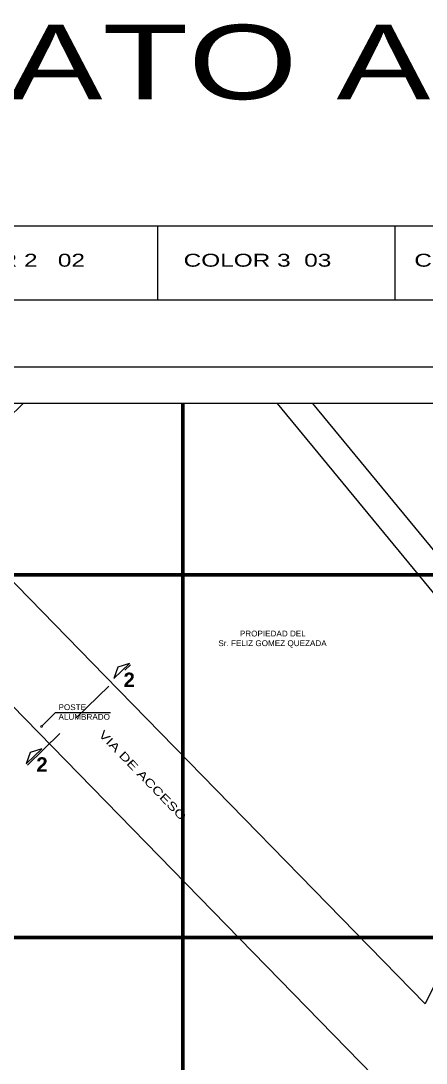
# Model space of a CAD drawing. Header units: millimetres. Extents: x 365981 to 366278, y 8906919 to 8907176.
# Drawn here: x 366077.7 to 366133.5, y 8907032.7 to 8907176.4 of the extents above; entities that cross this region are included whole.
import ezdxf
from ezdxf.enums import TextEntityAlignment as Align

# ---------------------------------------------------------------- set-up
doc = ezdxf.new("R2010")
doc.units = ezdxf.units.MM
doc.linetypes.add('HIDDEN', pattern=[0.375, 0.25, -0.125])
for name, color, linetype, lineweight in [('005', 8, 'Continuous', 80), ('02', 2, 'Continuous', 20), ('muro02', 3, 'Continuous', 18)]:
    doc.layers.add(name, color=color, linetype=linetype, lineweight=lineweight)
for name, color, linetype in [('01', 1, 'Continuous'), ('02 texto', 2, 'Continuous'), ('03', 3, 'Continuous'), ('04', 4, 'Continuous'), ('AMBIENTES', 3, 'Continuous'), ('VERTICES', 3, 'Continuous')]:
    doc.layers.add(name, color=color, linetype=linetype)
doc.styles.add('ROMANS', font='arial.ttf', dxfattribs={"height": 0.2})
doc.styles.add('TITLEINFO', font='arial.ttf', dxfattribs={"height": 0.2})
doc.styles.add('VERTICES', font='sanssb__.ttf')
doc.dimstyles.new('PARAPLANTA100', dxfattribs={"dimscale": 0.1, "dimtxt": 1.25, "dimasz": 1, "dimexe": 1, "dimexo": 1.5, "dimtad": 1, "dimzin": 4, "dimdsep": 46, "dimtxsty": 'ROMANS', "dimblk": 'ARCHTICK', "dimcen": 2.5, "dimdle": 1, "dimclrt": 2, "dimadec": 0, "dimazin": 0, "dimtfac": 1, "dimtmove": 2, "dimatfit": 3, "dimldrblk": 'ARCHTICK', "dimfxl": 0, "dimtolj": 1, "dimtzin": 0, "dimarcsym": 0})

# ---------------------------------------------------------------- blocks, each defined once
blk = doc.blocks.new('_ArchTick')
at = {"color": 0, "linetype": 'ByBlock', "const_width": 0.15}
blk.add_lwpolyline([(-0.5, -0.5), (0.5, 0.5)], dxfattribs=at)

msp = doc.modelspace()

# ---------------------------------------------------------------- linework, layer by layer
for p, q in [((366096.578, 8907137.9), (366096.578, 8907148.055)), ((366129.215, 8907137.9), (366129.215, 8907148.055))]:
    msp.add_line(p, q)
msp.add_lwpolyline([(366002.76, 8907137.9), (366253.395, 8907137.9), (366253.395, 8907148.055), (366002.76, 8907148.055)], close=True)
at = {"color": 2}
msp.add_lwpolyline([(366277.527, 8907128.622), (365980.527, 8907128.622), (365980.527, 8906918.622), (366277.527, 8906918.622)], close=True, dxfattribs=at)
at = {"color": 5}
msp.add_lwpolyline([(366272.527, 8907123.622), (365985.527, 8907123.622), (365985.527, 8906923.622), (366272.527, 8906923.622)], close=True, dxfattribs=at)
at = {"layer": '005', "color": 8}
for p, q in [((366100, 8907123.622), (366100, 8906988.622)), ((365985.527, 8907100), (366187.138, 8907100)), ((365985.527, 8907050), (366187.138, 8907050))]:
    msp.add_line(p, q, dxfattribs=at)
at = {"layer": '03'}
for points in [[(366112.991, 8907123.622), (366151.319, 8907077.065), (366133.364, 8907040.877), (366133.364, 8907040.877), (366089.261, 8907086.087), (366089.261, 8907086.087), (366089.261, 8907086.087), (366089.261, 8907086.087), (366065.029, 8907110.928), (366078.041, 8907123.622)], [(366176.51, 8907123.622), (366154.592, 8907079.052), (366117.901, 8907123.622)], [(366074.608, 8907083.923), (366126.268, 8907030.967), (366090.477, 8906996.053), (366020.648, 8907067.635), (366031.808, 8907078.521)]]:
    msp.add_lwpolyline(points, dxfattribs=at)
at = {"layer": '04', "linetype": 'HIDDEN', "ltscale": 25}
msp.add_line((366078.621, 8907073.769), (366092.82, 8907087.621), dxfattribs=at)
at = {"layer": '04', "ltscale": 2}
for points in [[(366090.498, 8907085.705), (366092.646, 8907087.8), (366091.048, 8907087.289), (366090.498, 8907085.705)], [(366078.446, 8907073.948), (366080.593, 8907076.043), (366078.996, 8907075.533), (366078.446, 8907073.948)]]:
    msp.add_lwpolyline(points, dxfattribs=at)
at = {"layer": 'muro02'}
msp.add_circle((366080.558, 8907079.113), 0.125, dxfattribs=at)

# ---------------------------------------------------------------- texts
at = {"layer": '02', "ltscale": 0.015, "style": 'ROMANS', "width": 1.35}
msp.add_text('COLOR 2   02', height=1.77979, dxfattribs=at).set_placement((366065.275, 8907142.473))
at = {"layer": '02 texto', "ltscale": 0.015, "insert": (366104.531, 8907092.311), "char_height": 0.8, "width": 15.59588, "attachment_point": 1, "style": 'ROMANS'}
msp.add_mtext('\\pi3.3273;PROPIEDAD DEL\\P\\pi0.37093;Sr. FELIZ GOMEZ QUEZADA', dxfattribs=at)
at = {"layer": '02 texto', "ltscale": 0.015, "insert": (366082.895, 8907082.16), "char_height": 0.8, "width": 6.44556, "attachment_point": 1, "rotation": 360, "style": 'ROMANS'}
msp.add_mtext('POSTE \\PALUMBRADO', dxfattribs=at)
at = {"layer": '03', "ltscale": 0.015, "style": 'ROMANS', "width": 1.35}
msp.add_text('COLOR 3  03', height=1.77979, dxfattribs=at).set_placement((366100.113, 8907142.473))
at = {"layer": '04', "ltscale": 0.015, "style": 'ROMANS', "width": 1.35}
msp.add_text('COLOR 4   04', height=1.77979, dxfattribs=at).set_placement((366131.864, 8907142.473))
at = {"layer": 'AMBIENTES', "ltscale": 0.015, "style": 'TITLEINFO', "width": 1.35}
msp.add_text('FORMATO A2 EN 1/500', height=10.25402, dxfattribs=at).set_placement((366019.121, 8907165.556))
msp.add_text('VIA DE ACCESO', height=1.125, rotation=314, dxfattribs=at).set_placement((366088.333, 8907077.907))
at = {"layer": 'VERTICES', "style": 'VERTICES'}
for p in [(366092.623, 8907085.54), (366080.62, 8907073.872)]:
    msp.add_text('2', height=2, dxfattribs=at).set_placement(p, align=Align.MIDDLE)

# ---------------------------------------------------------------- leaders
at = {"layer": '01', "ltscale": 5}
msp.add_leader([(366080.606, 8907079.126), (366082.489, 8907081.041), (366090.057, 8907081.026)], dimstyle='PARAPLANTA100', override={"dimtad": 0, "dimldrblk": 'Open30'}, dxfattribs=at)

doc.saveas('drawing.dxf')
